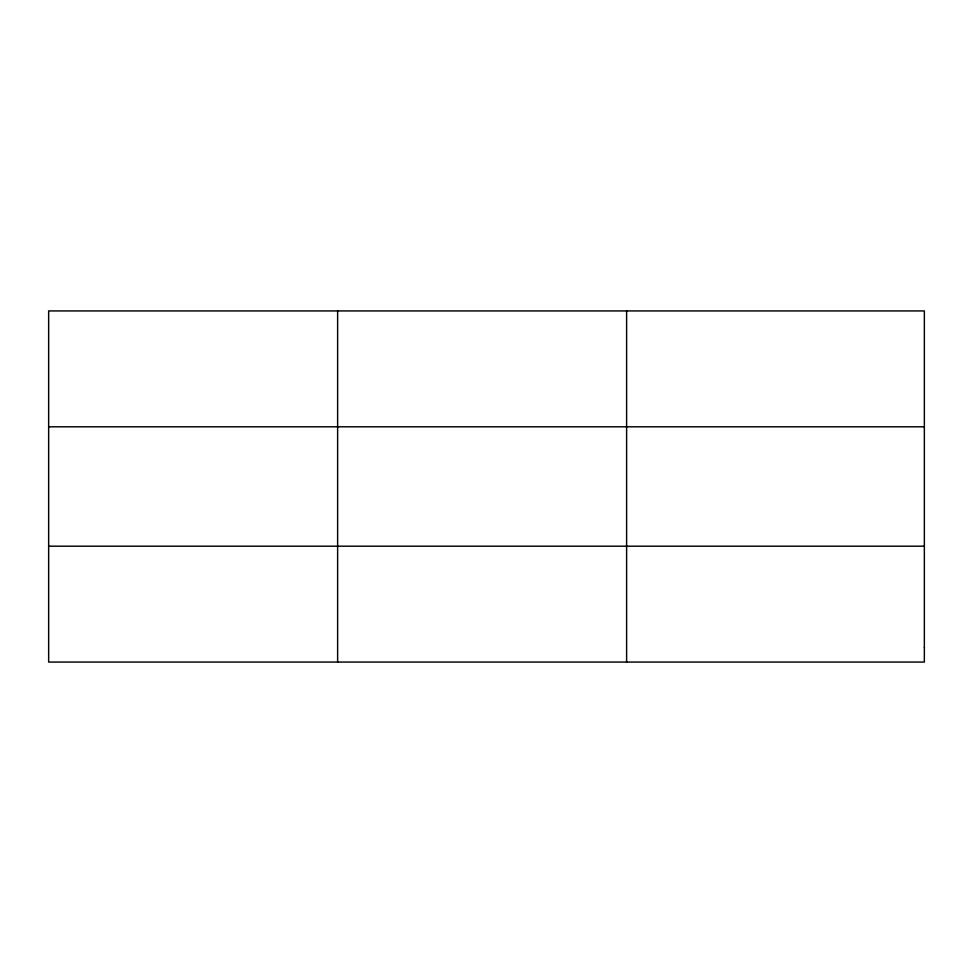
<?xml version="1.0" encoding="UTF-8"?>
<svg xmlns="http://www.w3.org/2000/svg" width="973" height="973" viewBox="0 0 973 973"><rect width="100%" height="100%" fill="white"/><g stroke="black" fill="none" stroke-linecap="round" stroke-linejoin="round"><path stroke-width="1.46" d="M337.631 310.934L337.631 662.066M626.612 310.934L626.612 662.066M48.65 426.806L924.35 426.806M48.65 546.194L924.35 546.194M924.35 647.58L924.35 662.066L48.65 662.066L48.65 310.934L924.35 310.934L924.35 647.58"/></g></svg>
